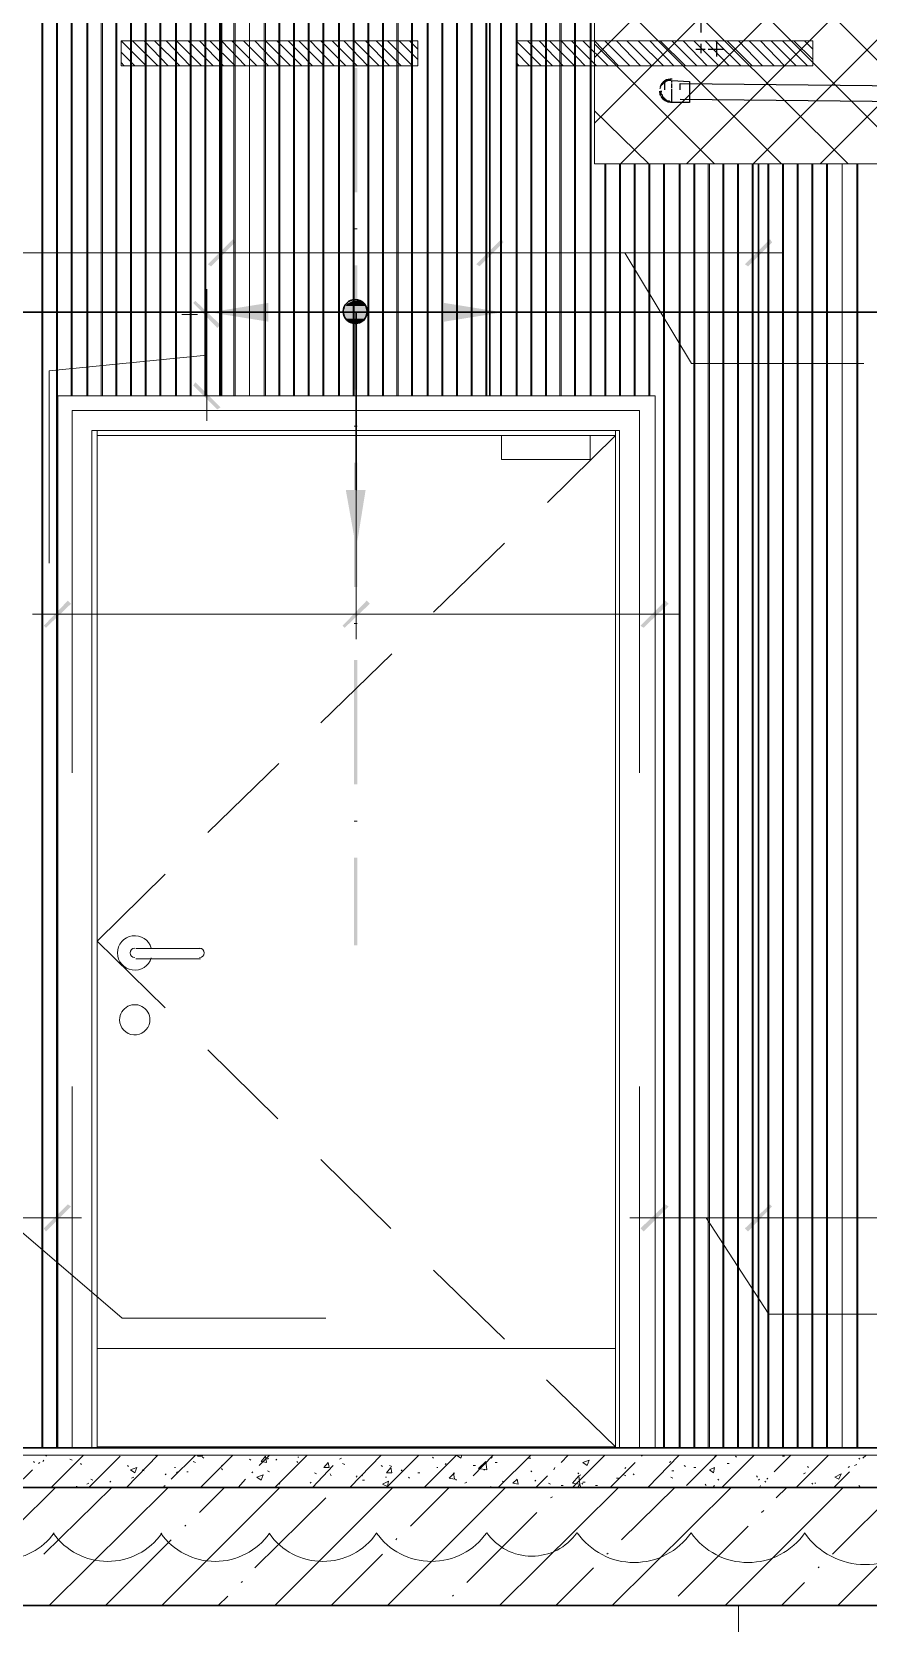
# Model space of a CAD drawing. Header units: millimetres. Extents: x -356862 to 418287, y 0 to 839748.
# Drawn here: x 403759 to 405492, y 759922 to 763220 of the extents above; entities that cross this region are included whole.
import ezdxf

# ---------------------------------------------------------------- set-up
doc = ezdxf.new("R2010")
doc.units = ezdxf.units.MM
doc.layers.add('PDF _Геометрия', color=7, linetype='Continuous', true_color=0xbababa)
doc.layers.add('PDF _Сплошная заливка', color=7, linetype='Continuous', true_color=0xf50000)

msp = doc.modelspace()

# ---------------------------------------------------------------- linework, layer by layer
at = {"layer": 'PDF _Геометрия', "color": 7, "lineweight": 30}
for points in [[(398000.9464, 764255.548), (407370.8433, 764255.548), (407370.8433, 760202.7645), (402614.4515, 760202.7645), (402614.4515, 759958.1254)], [(403125.3794, 759958.1254), (407370.8433, 759958.1254), (407370.8433, 758968.7439)]]:
    msp.add_lwpolyline(points, dxfattribs=at)
at = {"layer": 'PDF _Геометрия', "color": 254, "lineweight": 5, "true_color": 0xdcdcdc}
for points in [[(403779.1938, 760285.0326), (403779.1938, 764255.548)], [(403809.5031, 760285.0326), (403809.5031, 764255.548)], [(403811.668, 760285.0326), (403811.668, 764255.548), (403811.668, 762465.1357)], [(403839.8123, 762465.1357), (403839.8123, 764255.548)], [(403874.4515, 762465.1357), (403874.4515, 764255.548)], [(403904.7608, 762465.1357), (403904.7608, 764255.548)], [(403935.0701, 762465.1357), (403935.0701, 764255.548)], [(403963.2144, 762465.1357), (403963.2144, 764255.548)], [(403993.5237, 762465.1357), (403993.5237, 764255.548)], [(404023.833, 762465.1357), (404023.833, 764255.548)], [(404058.4721, 762465.1357), (404058.4721, 764255.548)], [(404088.7814, 762465.1357), (404088.7814, 764255.548)], [(404119.0907, 762465.1357), (404119.0907, 764255.548)], [(404147.235, 762465.1357), (404147.235, 764255.548)], [(404177.5443, 762465.1357), (404177.5443, 764255.548)], [(404210.0185, 762465.1357), (404210.0185, 764255.548)], [(404242.4928, 762465.1357), (404242.4928, 764255.548)], [(404272.802, 762465.1357), (404272.802, 764255.548)], [(404300.9464, 762465.1357), (404300.9464, 764255.548)], [(404331.2556, 762465.1357), (404331.2556, 764255.548)], [(404361.5649, 762465.1357), (404361.5649, 764255.548)], [(404396.2041, 762465.1357), (404396.2041, 764255.548)], [(404426.5134, 762465.1357), (404426.5134, 764255.548)], [(404456.8227, 762465.1357), (404456.8227, 764255.548)], [(404484.967, 762465.1357), (404484.967, 764255.548)], [(404515.2763, 762465.1357), (404515.2763, 764255.548)], [(404545.5855, 762465.1357), (404545.5855, 764255.548)], [(404580.2247, 762465.1357), (404580.2247, 764255.548)], [(404610.534, 762465.1357), (404610.534, 764255.548)], [(404640.8433, 762465.1357), (404640.8433, 764255.548)], [(404668.9876, 762465.1357), (404668.9876, 764255.548)], [(404699.2969, 762465.1357), (404699.2969, 764255.548)], [(404729.6062, 762465.1357), (404729.6062, 764255.548)], [(404764.2453, 762465.1357), (404764.2453, 764255.548)], [(404794.5546, 762465.1357), (404794.5546, 764255.548)], [(404822.6989, 762465.1357), (404822.6989, 764255.548)], [(404853.0082, 762465.1357), (404853.0082, 764255.548)], [(404883.3175, 762465.1357), (404883.3175, 764255.548)], [(404917.9567, 762465.1357), (404917.9567, 764255.548)], [(404948.266, 762465.1357), (404948.266, 762945.7542)], [(404978.5752, 762465.1357), (404978.5752, 762945.7542)], [(405006.7196, 762465.1357), (405006.7196, 762945.7542)], [(405037.0288, 762465.1357), (405037.0288, 762945.7542)], [(405067.3381, 760285.0326), (405067.3381, 762945.7542)], [(405101.9773, 760285.0326), (405101.9773, 762945.7542)], [(405132.2866, 760285.0326), (405132.2866, 762945.7542)], [(405162.5959, 760285.0326), (405162.5959, 762945.7542)], [(405190.7402, 760285.0326), (405190.7402, 762945.7542)], [(405221.0495, 760285.0326), (405221.0495, 762945.7542)], [(405251.3587, 760285.0326), (405251.3587, 762945.7542)], [(405285.9979, 760285.0326), (405285.9979, 762945.7542)], [(405316.3072, 760285.0326), (405316.3072, 762945.7542)], [(405346.6165, 760285.0326), (405346.6165, 762945.7542)], [(405374.7608, 760285.0326), (405374.7608, 762945.7542)], [(405405.0701, 760285.0326), (405405.0701, 762945.7542)], [(405437.5443, 760285.0326), (405437.5443, 762945.7542)], [(405470.0185, 760285.0326), (405470.0185, 762945.7542)]]:
    msp.add_lwpolyline(points, dxfattribs=at)
for points in [[(403781.3587, 764255.548), (403781.3587, 760285.0326)], [(403841.9773, 764255.548), (403841.9773, 762465.1357)], [(403872.2866, 764255.548), (403872.2866, 762465.1357)], [(403902.5959, 764255.548), (403902.5959, 762465.1357)], [(403932.9051, 764255.548), (403932.9051, 762465.1357)], [(403965.3794, 764255.548), (403965.3794, 762465.1357)], [(403995.6886, 764255.548), (403995.6886, 762465.1357)], [(404025.9979, 764255.548), (404025.9979, 762465.1357)], [(404056.3072, 764255.548), (404056.3072, 762465.1357)], [(404086.6165, 764255.548), (404086.6165, 762465.1357)], [(404116.9257, 764255.548), (404116.9257, 762465.1357)], [(404149.4, 764255.548), (404149.4, 762465.1357)], [(404179.7093, 764255.548), (404179.7093, 762465.1357)], [(404210.0185, 764255.548), (404210.0185, 762465.1357)], [(404240.3278, 764255.548), (404240.3278, 762465.1357)], [(404270.6371, 764255.548), (404270.6371, 762465.1357)], [(404303.1113, 764255.548), (404303.1113, 762465.1357)], [(404333.4206, 764255.548), (404333.4206, 762465.1357)], [(404363.7299, 764255.548), (404363.7299, 762465.1357)], [(404394.0391, 764255.548), (404394.0391, 762465.1357)], [(404424.3484, 764255.548), (404424.3484, 762465.1357)], [(404454.6577, 764255.548), (404454.6577, 762465.1357)], [(404487.1319, 764255.548), (404487.1319, 762465.1357)], [(404517.4412, 764255.548), (404517.4412, 762465.1357)], [(404547.7505, 764255.548), (404547.7505, 762465.1357)], [(404578.0598, 764255.548), (404578.0598, 762465.1357)], [(404608.369, 764255.548), (404608.369, 762465.1357)], [(404638.6783, 764255.548), (404638.6783, 762465.1357)], [(404671.1526, 764255.548), (404671.1526, 762465.1357)], [(404701.4618, 764255.548), (404701.4618, 762465.1357)], [(404731.7711, 764255.548), (404731.7711, 762465.1357)], [(404762.0804, 764255.548), (404762.0804, 762465.1357)], [(404792.3897, 764255.548), (404792.3897, 762465.1357)], [(404824.8639, 764255.548), (404824.8639, 762465.1357)], [(404855.1732, 764255.548), (404855.1732, 762465.1357)], [(404885.4824, 764255.548), (404885.4824, 762465.1357)], [(404915.7917, 764255.548), (404915.7917, 762465.1357)], [(404946.101, 762945.7542), (404946.101, 762465.1357)], [(404976.4103, 762945.7542), (404976.4103, 762465.1357)], [(405008.8845, 762945.7542), (405008.8845, 762465.1357)], [(405039.1938, 762945.7542), (405039.1938, 762465.1357)], [(405069.5031, 762945.7542), (405069.5031, 760285.0326)], [(405099.8123, 762945.7542), (405099.8123, 760285.0326)], [(405130.1216, 762945.7542), (405130.1216, 760285.0326)], [(405160.4309, 762945.7542), (405160.4309, 760285.0326)], [(405192.9051, 762945.7542), (405192.9051, 760285.0326)], [(405223.2144, 762945.7542), (405223.2144, 760285.0326)], [(405253.5237, 762945.7542), (405253.5237, 760285.0326)], [(405283.833, 762945.7542), (405283.833, 760285.0326)], [(405314.1422, 762945.7542), (405314.1422, 760285.0326)], [(405344.4515, 762945.7542), (405344.4515, 760285.0326)], [(405376.9257, 762945.7542), (405376.9257, 760285.0326)], [(405407.235, 762945.7542), (405407.235, 760285.0326)], [(405437.5443, 762945.7542), (405437.5443, 760285.0326)], [(405467.8536, 762945.7542), (405467.8536, 760285.0326)]]:
    msp.add_lwpolyline(points, close=True, dxfattribs=at)
at = {"layer": 'PDF _Геометрия', "color": 150, "lineweight": 30, "true_color": 0x0080ff}
for points in [[(404151.5649, 762465.1357), (404151.5649, 764255.548)], [(404707.9567, 762465.1357), (404707.9567, 764255.548)], [(405264.3484, 760285.0326), (405264.3484, 762945.7542)], [(402543.0082, 762638.3315), (406758.1629, 762638.3315)], [(403811.668, 760285.0326), (403811.668, 762465.1357)]]:
    msp.add_lwpolyline(points, dxfattribs=at)
at = {"layer": 'PDF _Геометрия', "color": 20, "lineweight": 5, "true_color": 0xe65319}
for points in [[(404924.4515, 763166.579), (406011.2556, 764255.548)], [(404924.4515, 763030.1872), (406149.8123, 764255.548)], [(404978.5752, 762945.7542), (406288.369, 764255.548)], [(405114.967, 762945.7542), (406424.7608, 764255.548)], [(405253.5237, 762945.7542), (406563.3175, 764255.548)], [(405392.0804, 762945.7542), (406699.7093, 764255.548)], [(405725.4824, 762945.7542), (404924.4515, 763746.7852)], [(405586.9257, 762945.7542), (404924.4515, 763608.2285)], [(405450.534, 762945.7542), (404924.4515, 763469.6718)], [(405311.9773, 762945.7542), (404924.4515, 763333.28)], [(405173.4206, 762945.7542), (404924.4515, 763194.7233)], [(405037.0288, 762945.7542), (404924.4515, 763056.1666)]]:
    msp.add_lwpolyline(points, dxfattribs=at)
at = {"layer": 'PDF _Геометрия', "color": 7, "lineweight": 20}
msp.add_lwpolyline([(406758.1629, 764255.548), (404924.4515, 764255.548), (404924.4515, 762945.7542), (406758.1629, 762945.7542)], close=True, dxfattribs=at)
at = {"layer": 'PDF _Геометрия', "color": 252, "lineweight": 25, "true_color": 0x989898}
for points in [[(405145.2763, 763218.5377), (405145.2763, 763238.0223)], [(405145.2763, 763175.2388), (405145.2763, 763194.7233)], [(405177.7505, 763168.7439), (405177.7505, 763201.2181)], [(405134.4515, 763183.8986), (405153.9361, 763183.8986)], [(405160.4309, 763183.8986), (405192.9051, 763183.8986)], [(405084.6577, 763114.6202), (405084.6577, 763118.9501), (405121.4618, 763116.7852), (405121.4618, 763095.1357), (405121.4618, 763073.4862), (405084.6577, 763073.4862), (405082.4928, 763073.4862), (405080.3278, 763075.6511), (405078.1629, 763075.6511), (405075.9979, 763075.6511), (405073.833, 763077.8161), (405071.668, 763077.8161), (405071.668, 763079.981), (405069.5031, 763079.981), (405069.5031, 763082.146), (405067.3381, 763082.146), (405067.3381, 763084.3109), (405065.1732, 763084.3109), (405065.1732, 763086.4759), (405065.1732, 763088.6408), (405063.0082, 763090.8058), (405063.0082, 763092.9707), (405063.0082, 763095.1357), (405063.0082, 763097.3006), (405063.0082, 763095.1357)], [(405069.5031, 763114.6202), (405069.5031, 763099.4656)], [(405084.6577, 763103.7955), (405084.6577, 763112.4553)], [(405084.6577, 763073.4862), (405084.6577, 763077.8161), (405084.6577, 763088.6408), (405084.6577, 763095.1357), (405084.6577, 763101.6305)], [(405101.9773, 763099.4656), (405101.9773, 763112.4553), (406758.1629, 763095.1357)], [(405101.9773, 763079.981), (406758.1629, 763062.6614)]]:
    msp.add_lwpolyline(points, dxfattribs=at)
at = {"layer": 'PDF _Геометрия', "color": 92, "lineweight": 20, "true_color": 0x00dd00}
for points in [[(403943.7299, 763149.2594), (404558.5752, 763149.2594), (404558.5752, 763201.2181), (403943.7299, 763201.2181)], [(404762.0804, 763149.2594), (405376.9257, 763149.2594), (405376.9257, 763201.2181), (404762.0804, 763201.2181)]]:
    msp.add_lwpolyline(points, close=True, dxfattribs=at)
at = {"layer": 'PDF _Геометрия', "color": 92, "lineweight": 5, "true_color": 0x00dd00}
for points in [[(403995.6886, 763149.2594), (403943.7299, 763201.2181)], [(404019.5031, 763149.2594), (403967.5443, 763201.2181)], [(404041.1526, 763149.2594), (403991.3587, 763201.2181)], [(404064.967, 763149.2594), (404013.0082, 763201.2181)], [(404086.6165, 763149.2594), (404036.8227, 763201.2181)], [(404110.4309, 763149.2594), (404058.4721, 763201.2181)], [(404134.2453, 763149.2594), (404082.2866, 763201.2181)], [(404155.8948, 763149.2594), (404106.101, 763201.2181)], [(404179.7093, 763149.2594), (404127.7505, 763201.2181)], [(404201.3587, 763149.2594), (404151.5649, 763201.2181)], [(404225.1732, 763149.2594), (404173.2144, 763201.2181)], [(404248.9876, 763149.2594), (404197.0288, 763201.2181)], [(404270.6371, 763149.2594), (404220.8433, 763201.2181)], [(404294.4515, 763149.2594), (404242.4928, 763201.2181)], [(404318.266, 763149.2594), (404266.3072, 763201.2181)], [(404339.9154, 763149.2594), (404290.1216, 763201.2181)], [(404363.7299, 763149.2594), (404311.7711, 763201.2181)], [(404385.3794, 763149.2594), (404335.5855, 763201.2181)], [(404409.1938, 763149.2594), (404357.235, 763201.2181)], [(404433.0082, 763149.2594), (404381.0495, 763201.2181)], [(404454.6577, 763149.2594), (404404.8639, 763201.2181)], [(404478.4721, 763149.2594), (404426.5134, 763201.2181)], [(404500.1216, 763149.2594), (404450.3278, 763201.2181)], [(404523.9361, 763149.2594), (404471.9773, 763201.2181)], [(404547.7505, 763149.2594), (404495.7917, 763201.2181)], [(404558.5752, 763162.2491), (404519.6062, 763201.2181)], [(404558.5752, 763183.8986), (404541.2556, 763201.2181)], [(404814.0391, 763149.2594), (404762.0804, 763201.2181)], [(404837.8536, 763149.2594), (404785.8948, 763201.2181)], [(404859.5031, 763149.2594), (404809.7093, 763201.2181)], [(404883.3175, 763149.2594), (404831.3587, 763201.2181)], [(404904.967, 763149.2594), (404855.1732, 763201.2181)], [(404928.7814, 763149.2594), (404876.8227, 763201.2181)], [(404952.5959, 763149.2594), (404900.6371, 763201.2181)], [(404974.2453, 763149.2594), (404924.4515, 763201.2181)], [(404998.0598, 763149.2594), (404946.101, 763201.2181)], [(405019.7093, 763149.2594), (404969.9154, 763201.2181)], [(405043.5237, 763149.2594), (404991.5649, 763201.2181)], [(405067.3381, 763149.2594), (405015.3794, 763201.2181)], [(405088.9876, 763149.2594), (405039.1938, 763201.2181)], [(405112.802, 763149.2594), (405060.8433, 763201.2181)], [(405136.6165, 763149.2594), (405084.6577, 763201.2181)], [(405158.266, 763149.2594), (405108.4721, 763201.2181)], [(405182.0804, 763149.2594), (405130.1216, 763201.2181)], [(405203.7299, 763149.2594), (405153.9361, 763201.2181)], [(405227.5443, 763149.2594), (405175.5855, 763201.2181)], [(405251.3587, 763149.2594), (405199.4, 763201.2181)], [(405273.0082, 763149.2594), (405223.2144, 763201.2181)], [(405296.8227, 763149.2594), (405244.8639, 763201.2181)], [(405318.4721, 763149.2594), (405268.6783, 763201.2181)], [(405342.2866, 763149.2594), (405290.3278, 763201.2181)], [(405366.101, 763149.2594), (405314.1422, 763201.2181)], [(405376.9257, 763162.2491), (405337.9567, 763201.2181)], [(405376.9257, 763183.8986), (405359.6062, 763201.2181)], [(403971.8742, 763149.2594), (403943.7299, 763177.4037)], [(403950.2247, 763149.2594), (403943.7299, 763155.7542)], [(404790.2247, 763149.2594), (404762.0804, 763177.4037)], [(404768.5752, 763149.2594), (404762.0804, 763155.7542)]]:
    msp.add_lwpolyline(points, dxfattribs=at)
at = {"layer": 'PDF _Геометрия', "color": 252, "lineweight": 25, "true_color": 0x989898}
for points in [[(405082.8163, 763119.4709, 0.267931786), (405063.0182, 763108.3031, -0.267931786)], [(405059.8588, 763096.9668, 0.105925009), (405061.7613, 763087.6339, -0.105925009)], [(405061.0346, 763103.9596, 0.022050994), (405060.4824, 763102.0328, -0.022050994)], [(405062.7905, 763085.5716, 0.267957245), (405082.363, 763074.0093, -0.267957245)]]:
    msp.add_lwpolyline(points, format="xyb", close=True, dxfattribs=at)
at = {"layer": 'PDF _Геометрия', "color": 7, "lineweight": 18}
for points in [[(405264.3484, 762893.7955), (405264.3484, 762709.7748)], [(403543.2144, 762761.7336), (404203.5237, 762761.7336)], [(404101.7711, 762761.7336), (404759.9154, 762761.7336)], [(404658.1629, 762761.7336), (405316.3072, 762761.7336)], [(404987.235, 762761.7336), (405125.7917, 762532.2491), (405483.0082, 762532.2491)], [(404121.2556, 762413.1769), (404121.2556, 762685.9604)], [(404101.7711, 762634.0017), (404069.2969, 762634.0017)], [(404121.2556, 762549.5687), (403794.3484, 762517.0944), (403794.3484, 762118.7439)], [(404101.7711, 762465.1357), (404069.2969, 762465.1357)], [(405050.0185, 762330.9089), (405050.0185, 761960.7027)], [(403811.668, 762157.713), (403811.668, 761960.7027)], [(403759.7093, 762012.6614), (404480.6371, 762012.6614)], [(404378.8845, 762012.6614), (405099.8123, 762012.6614)], [(403811.668, 760847.9192), (403811.668, 760709.3625)], [(405050.0185, 760847.9192), (405050.0185, 760709.3625)], [(403861.4618, 760761.3212), (403543.2144, 760761.3212)], [(403703.4206, 760761.3212), (403945.8948, 760553.4862), (404368.0598, 760553.4862)], [(404998.0598, 760761.3212), (405316.3072, 760761.3212)], [(405156.101, 760761.3212), (405285.9979, 760562.146), (405708.1629, 760562.146)], [(405214.5546, 760761.3212), (405872.6989, 760761.3212)], [(403893.9361, 760285.0326), (406987.6474, 760285.0326)]]:
    msp.add_lwpolyline(points, dxfattribs=at)
for points in [[(404151.5649, 762709.7748), (404151.5649, 762850.4965)], [(404707.9567, 762709.7748), (404707.9567, 762850.4965)], [(404430.8433, 761960.7027), (404430.8433, 762330.9089)], [(405264.3484, 760709.3625), (405264.3484, 760847.9192)]]:
    msp.add_lwpolyline(points, close=True, dxfattribs=at)
at = {"layer": 'PDF _Геометрия', "color": 1, "lineweight": 0}
for points in [[(404426.5134, 762811.5274), (404433.0082, 762811.5274)], [(404426.5134, 762402.3522), (404433.0082, 762402.3522)], [(404426.5134, 761993.1769), (404433.0082, 761993.1769)], [(404426.5134, 761584.0017), (404433.0082, 761584.0017)]]:
    msp.add_lwpolyline(points, dxfattribs=at)
at = {"layer": 'PDF _Геометрия', "color": 1, "lineweight": 30, "true_color": 0xfa0000}
msp.add_lwpolyline([(404248.9876, 762638.3315), (404430.8433, 762638.3315), (404430.8433, 762270.2903), (404430.8433, 762638.3315), (404612.6989, 762638.3315)], dxfattribs=at)
at = {"layer": 'PDF _Геометрия', "color": 7, "lineweight": 9}
for points in [[(405050.0185, 760285.0326), (405050.0185, 762465.1357), (403811.668, 762465.1357), (403811.668, 760285.0326)], [(403883.1113, 760285.0326), (403883.1113, 762393.6924), (404976.4103, 762393.6924), (404976.4103, 760285.0326)], [(403893.9361, 762393.6924), (403893.9361, 762382.8676), (404731.7711, 762382.8676), (403893.9361, 762382.8676), (403893.9361, 760490.7027)], [(404967.7505, 762382.8676), (404827.0288, 762244.3109)], [(404738.266, 762159.8779), (404591.0495, 762016.9913)], [(404504.4515, 761930.3934), (404357.235, 761787.5068)], [(404270.6371, 761703.0738), (404123.4206, 761560.1872)], [(404034.6577, 761473.5893), (403893.9361, 761335.0326), (404034.6577, 761196.4759)], [(404108.266, 761319.8779), (403974.0391, 761319.8779), (404008.6783, 761319.8779)], [(404008.6783, 761298.2285), (403974.0391, 761298.2285), (404108.266, 761298.2285)], [(404123.4206, 761109.8779), (404268.4721, 760966.9913)], [(404357.235, 760882.5584), (404502.2866, 760739.6718)], [(404591.0495, 760653.0738), (404738.266, 760510.1872)], [(404824.8639, 760425.7542), (404967.7505, 760287.1975)], [(407370.8433, 760269.8779), (402460.7402, 760269.8779)], [(403761.8742, 760256.8882), (403764.0391, 760254.7233)], [(403772.6989, 760252.5584), (403774.8639, 760254.7233)], [(403781.3587, 760256.8882), (403783.5237, 760259.0532)], [(403787.8536, 760267.713), (403790.0185, 760269.8779)], [(403798.6783, 760202.7645), (403865.7917, 760269.8779)], [(403837.6474, 760261.2181), (403841.9773, 760259.0532)], [(403859.2969, 760252.5584), (403861.4618, 760250.3934)], [(403876.6165, 760202.7645), (403941.5649, 760267.713)], [(403954.5546, 760202.7645), (404019.5031, 760269.8779)], [(404015.1732, 760269.8779), (404017.3381, 760267.713)], [(404047.6474, 760220.0841), (404097.4412, 760269.8779)], [(404093.1113, 760256.8882), (404097.4412, 760254.7233)], [(404112.5959, 760269.8779), (404112.5959, 760267.713), (404101.7711, 760267.713), (404103.9361, 760269.8779)], [(404108.266, 760202.7645), (404175.3794, 760269.8779)], [(404112.5959, 760265.548), (404114.7608, 760263.3831)], [(404151.5649, 760248.2285), (404155.8948, 760250.3934)], [(404210.0185, 760261.2181), (404212.1835, 760259.0532)], [(404229.5031, 760248.2285), (404251.1526, 760269.8779)], [(404246.8227, 760261.2181), (404248.9876, 760263.3831)], [(404261.9773, 760202.7645), (404329.0907, 760269.8779)], [(404264.1422, 760259.0532), (404266.3072, 760261.2181)], [(404307.4412, 760256.8882), (404309.6062, 760254.7233)], [(404309.6062, 760265.548), (404311.7711, 760265.548)], [(404396.2041, 760261.2181), (404400.534, 760263.3831)], [(404402.6989, 760252.5584), (404407.0288, 760250.3934)], [(404417.8536, 760202.7645), (404482.802, 760269.8779)], [(404493.6268, 760202.7645), (404560.7402, 760269.8779)], [(404504.4515, 760269.8779), (404506.6165, 760269.8779)], [(404506.6165, 760269.8779), (404506.6165, 760269.8779)], [(404571.5649, 760202.7645), (404638.6783, 760269.8779), (404643.0082, 760269.8779)], [(404588.8845, 760265.548), (404591.0495, 760263.3831)], [(404614.8639, 760250.3934), (404617.0288, 760252.5584)], [(404638.6783, 760269.8779), (404647.3381, 760263.3831), (404649.5031, 760269.8779)], [(404673.3175, 760226.579), (404714.4515, 760269.8779)], [(404710.1216, 760263.3831), (404712.2866, 760265.548)], [(404718.7814, 760254.7233), (404723.1113, 760254.7233)], [(404725.2763, 760202.7645), (404792.3897, 760269.8779)], [(404788.0598, 760263.3831), (404792.3897, 760263.3831)], [(404855.1732, 760254.7233), (404870.3278, 760269.8779)], [(404878.9876, 760202.7645), (404946.101, 760269.8779)], [(404956.9257, 760202.7645), (405008.8845, 760254.7233)], [(405021.8742, 760267.713), (405024.0391, 760269.8779)], [(405034.8639, 760202.7645), (405099.8123, 760269.8779)], [(405080.3278, 760254.7233), (405082.4928, 760256.8882)], [(405114.967, 760207.0944), (405177.7505, 760269.8779)], [(405173.4206, 760265.548), (405175.5855, 760267.713)], [(405188.5752, 760202.7645), (405255.6886, 760269.8779)], [(405199.4, 760252.5584), (405203.7299, 760252.5584)], [(405216.7196, 760267.713), (405218.8845, 760265.548)], [(405296.8227, 760235.2388), (405331.4618, 760269.8779)], [(405314.1422, 760267.713), (405318.4721, 760267.713)], [(405342.2866, 760202.7645), (405409.4, 760269.8779)], [(405463.5237, 760248.2285), (405467.8536, 760250.3934)], [(405472.1835, 760263.3831), (405474.3484, 760261.2181)], [(405480.8433, 760263.3831), (405487.3381, 760269.8779)], [(403722.9051, 760202.7645), (403759.7093, 760239.5687)], [(403880.9464, 760220.0841), (403885.2763, 760217.9192)], [(403956.7196, 760248.2285), (403958.8845, 760246.0635)], [(403965.3794, 760222.2491), (403969.7093, 760224.414)], [(403987.0288, 760239.5687), (403991.3587, 760237.4037)], [(404034.6577, 760228.7439), (404036.8227, 760230.9089)], [(404054.1422, 760243.8986), (404056.3072, 760243.8986)], [(404058.4721, 760233.0738), (404060.6371, 760235.2388)], [(404080.1216, 760235.2388), (404082.2866, 760235.2388)], [(404149.4, 760243.8986), (404151.5649, 760246.0635)], [(404151.5649, 760241.7336), (404153.7299, 760239.5687)], [(404186.2041, 760202.7645), (404201.3587, 760220.0841)], [(404214.3484, 760233.0738), (404216.5134, 760235.2388)], [(404246.8227, 760237.4037), (404251.1526, 760235.2388)], [(404339.9154, 760202.7645), (404383.2144, 760248.2285)], [(404344.2453, 760233.0738), (404348.5752, 760230.9089)], [(404376.7196, 760230.9089), (404378.8845, 760226.579)], [(404430.8433, 760224.414), (404433.0082, 760226.579)], [(404441.668, 760228.7439), (404443.833, 760226.579)], [(404443.833, 760217.9192), (404448.1629, 760217.9192)], [(404482.802, 760248.2285), (404484.967, 760246.0635)], [(404491.4618, 760224.414), (404493.6268, 760224.414)], [(404500.1216, 760248.2285), (404504.4515, 760246.0635)], [(404523.9361, 760237.4037), (404526.101, 760239.5687)], [(404539.0907, 760224.414), (404541.2556, 760222.2491)], [(404558.5752, 760233.0738), (404562.9051, 760233.0738)], [(404597.5443, 760243.8986), (404599.7093, 760243.8986)], [(404632.1835, 760233.0738), (404634.3484, 760220.0841), (404623.5237, 760222.2491), (404634.3484, 760233.0738)], [(404636.5134, 760220.0841), (404638.6783, 760217.9192)], [(404673.3175, 760248.2285), (404677.6474, 760248.2285)], [(404694.967, 760239.5687), (404697.1319, 760239.5687)], [(404792.3897, 760237.4037), (404794.5546, 760235.2388)], [(404801.0495, 760215.7542), (404803.2144, 760217.9192)], [(404803.2144, 760202.7645), (404827.0288, 760226.579)], [(404840.0185, 760239.5687), (404842.1835, 760243.8986)], [(404889.8123, 760233.0738), (404891.9773, 760230.9089)], [(404891.9773, 760226.579), (404896.3072, 760228.7439)], [(404969.9154, 760222.2491), (404974.2453, 760222.2491)], [(404985.0701, 760228.7439), (404989.4, 760226.579)], [(404987.235, 760241.7336), (404989.4, 760243.8986)], [(405004.5546, 760230.9089), (405006.7196, 760228.7439)], [(405082.4928, 760224.414), (405086.8227, 760222.2491)], [(405084.6577, 760237.4037), (405088.9876, 760237.4037)], [(405110.6371, 760248.2285), (405112.802, 760246.0635)], [(405130.1216, 760243.8986), (405134.4515, 760243.8986)], [(405179.9154, 760220.0841), (405182.0804, 760217.9192)], [(405260.0185, 760226.579), (405262.1835, 760224.414)], [(405264.3484, 760217.9192), (405266.5134, 760220.0841)], [(405281.668, 760220.0841), (405283.833, 760222.2491)], [(405357.4412, 760230.9089), (405361.7711, 760233.0738)], [(405366.101, 760246.0635), (405368.266, 760243.8986)], [(405420.2247, 760202.7645), (405452.6989, 760235.2388)], [(405450.534, 760243.8986), (405452.6989, 760246.0635)], [(403560.534, 759958.1254), (403807.3381, 760202.7645)], [(403783.5237, 760064.2078), (403924.2453, 760202.7645)], [(403794.3484, 759958.1254), (404041.1526, 760202.7645)], [(403850.6371, 760204.9295), (403852.802, 760204.9295)], [(403872.2866, 760209.2594), (403876.6165, 760211.4243)], [(403919.9154, 760213.5893), (403922.0804, 760215.7542)], [(404028.1629, 759958.1254), (404272.802, 760202.7645)], [(404032.4928, 760204.9295), (404034.6577, 760207.0944)], [(404106.101, 760150.8058), (404158.0598, 760202.7645)], [(404261.9773, 759958.1254), (404506.6165, 760202.7645)], [(404270.6371, 760211.4243), (404272.802, 760209.2594)], [(404335.5855, 760211.4243), (404337.7505, 760213.5893)], [(404495.7917, 759958.1254), (404740.4309, 760202.7645)], [(404543.4206, 760122.6614), (404623.5237, 760202.7645)], [(404655.9979, 760211.4243), (404660.3278, 760213.5893)], [(404707.9567, 760202.7645), (404710.1216, 760204.9295)], [(404727.4412, 759958.1254), (404974.2453, 760202.7645)], [(404733.9361, 760215.7542), (404736.101, 760213.5893)], [(404829.1938, 760211.4243), (404833.5237, 760209.2594)], [(404855.1732, 760207.0944), (404859.5031, 760207.0944)], [(404889.8123, 760202.7645), (404894.1422, 760209.2594), (404896.3072, 760202.7645)], [(404898.4721, 760211.4243), (404900.6371, 760209.2594)], [(404900.6371, 760213.5893), (404904.967, 760213.5893)], [(404926.6165, 760207.0944), (404930.9464, 760207.0944)], [(404961.2556, 759958.1254), (405208.0598, 760202.7645)], [(404980.7402, 760094.5171), (405091.1526, 760202.7645)], [(405024.0391, 760202.7645), (405024.0391, 760202.7645)], [(405153.9361, 760209.2594), (405156.101, 760207.0944)], [(405171.2556, 760204.9295), (405173.4206, 760207.0944)], [(405195.0701, 759958.1254), (405439.7093, 760202.7645)], [(405266.5134, 760202.7645), (405268.6783, 760207.0944)], [(405277.3381, 760215.7542), (405279.5031, 760213.5893)], [(405301.1526, 760181.1151), (405322.802, 760202.7645)], [(405374.7608, 760211.4243), (405376.9257, 760209.2594)], [(405381.2556, 760211.4243), (405383.4206, 760211.4243)], [(405418.0598, 760064.2078), (405556.6165, 760202.7645)], [(405428.8845, 759958.1254), (405673.5237, 760202.7645)], [(405472.1835, 760207.0944), (405474.3484, 760204.9295)], [(404220.8433, 760036.0635), (404368.0598, 760181.1151)], [(404660.3278, 760005.7542), (404805.3794, 760150.8058)], [(404833.5237, 760181.1151), (404837.8536, 760183.28)], [(405270.8433, 760150.8058), (405275.1732, 760155.1357)], [(404075.7917, 760122.6614), (404077.9567, 760124.8264)], [(405097.6474, 759977.6099), (405242.6989, 760122.6614)], [(403911.2556, 759958.1254), (404047.6474, 760094.5171)], [(404513.1113, 760094.5171), (404515.2763, 760096.6821)], [(404378.8845, 759958.1254), (404484.967, 760064.2078)], [(404950.4309, 760064.2078), (404952.5959, 760066.3728)], [(404844.3484, 759958.1254), (404922.2866, 760036.0635)], [(405387.7505, 760036.0635), (405389.9154, 760038.2285)], [(404192.6989, 760005.7542), (404194.8639, 760007.9192)], [(405311.9773, 759958.1254), (405359.6062, 760005.7542)], [(404145.0701, 759958.1254), (404164.5546, 759977.6099)], [(404630.0185, 759977.6099), (404632.1835, 759979.7748)], [(405223.2144, 759958.1254), (405223.2144, 758968.7439)]]:
    msp.add_lwpolyline(points, dxfattribs=at)
for points in [[(405017.5443, 762434.8264), (405017.5443, 761683.5893), (405017.5443, 762434.8264), (403841.9773, 762434.8264), (403841.9773, 761683.5893), (403841.9773, 762434.8264)], [(404967.7505, 760490.7027), (404967.7505, 762393.6924), (404967.7505, 762382.8676), (404915.7917, 762382.8676), (404967.7505, 762382.8676)], [(404731.7711, 762333.0738), (404915.7917, 762333.0738), (404915.7917, 762382.8676), (404731.7711, 762382.8676)], [(403841.9773, 761034.1047), (403841.9773, 760285.0326)], [(405017.5443, 761034.1047), (405017.5443, 760285.0326)], [(404967.7505, 760287.1975), (404967.7505, 760490.7027), (403893.9361, 760490.7027), (403893.9361, 760287.1975)], [(404242.4928, 760267.713), (404244.6577, 760254.7233), (404233.833, 760256.8882)], [(404372.3897, 760254.7233), (404374.5546, 760243.8986), (404363.7299, 760243.8986)], [(404701.4618, 760239.5687), (404684.1422, 760241.7336), (404699.2969, 760256.8882)], [(404913.6268, 760259.0532), (404909.2969, 760248.2285), (404900.6371, 760254.7233)], [(403976.2041, 760243.8986), (403971.8742, 760233.0738), (403963.2144, 760239.5687)], [(404238.1629, 760228.7439), (404233.833, 760217.9192), (404225.1732, 760224.414)], [(404502.2866, 760243.8986), (404504.4515, 760233.0738), (404493.6268, 760233.0738)], [(404764.2453, 760220.0841), (404766.4103, 760209.2594), (404755.5855, 760211.4243)], [(404894.1422, 760209.2594), (404878.9876, 760211.4243), (404891.9773, 760226.579)], [(405173.4206, 760243.8986), (405171.2556, 760233.0738), (405162.5959, 760239.5687)], [(405435.3794, 760230.9089), (405431.0495, 760220.0841), (405422.3897, 760224.414)], [(404497.9567, 760215.7542), (404495.7917, 760204.9295), (404484.967, 760209.2594)]]:
    msp.add_lwpolyline(points, close=True, dxfattribs=at)
msp.add_lwpolyline([(404006.1599, 761320.7904, 0.864698786), (403936.2054, 761310.585, 0.864698786), (404006.1598, 761300.3795)], format="xyb", dxfattribs=at)
for points in [[(403971.9271, 761320.3272, 0.99999961), (403971.9271, 761300.8427, -0.99999961)], [(403940.5353, 761172.0228, 0.931142335), (404003.0004, 761167.5625, 1.073949232)]]:
    msp.add_lwpolyline(points, format="xyb", close=True, dxfattribs=at)
at = {"layer": 'PDF _Геометрия', "color": 7, "lineweight": 30}
msp.add_lwpolyline([(402460.7402, 760202.7645), (407370.8433, 760202.7645), (407370.8433, 760285.0326), (402460.7402, 760285.0326)], close=True, dxfattribs=at)
at = {"layer": 'PDF _Геометрия', "color": 1, "lineweight": 20}
for points in [[(404472.4143, 760108.9979, 0.520539952), (404701.179, 760108.9979, 0.52053993), (404887.7424, 760108.7442)], [(404888.8852, 760108.6792, 0.520540086), (405124.7433, 760108.6792, 0.520540086), (405360.7337, 760108.6792)]]:
    msp.add_lwpolyline(points, format="xyb", dxfattribs=at)
at = {"layer": 'PDF _Геометрия', "color": 1, "lineweight": 30, "true_color": 0xfa0000}
msp.add_circle((404428.7488, 762639.9173), 24.8983, dxfattribs=at)
msp.add_circle((404428.7488, 762639.9173), 24.8983, dxfattribs=at)
at = {"layer": 'PDF _Геометрия', "color": 252, "lineweight": 25, "true_color": 0x989898}
msp.add_arc((405082.5897, 763098.9062), 22.732, 82.260146, 164.4268986, dxfattribs=at)
at = {"layer": 'PDF _Геометрия', "color": 7, "lineweight": 9}
msp.add_arc((404106.1605, 761310.585), 9.7423, 270, 89.9999776, dxfattribs=at)
at = {"layer": 'PDF _Геометрия', "color": 1, "lineweight": 20}
for centre, radius, start, end in [((403699.1325, 760182.6017), 128.8144, 215.002448, 324.997552), ((403915.6362, 760186.9316), 137.4742, 215.0024387, 324.9975613), ((404138.6347, 760186.9316), 137.4742, 215.0024387, 324.9975613), ((404361.6332, 760184.7666), 135.3093, 215.002449, 324.997551), ((405485.2877, 760195.5914), 152.6289, 215.0024495, 324.9975505)]:
    msp.add_arc(centre, radius, start, end, dxfattribs=at)
at = {"layer": 'PDF _Сплошная заливка', "color": 1, "transparency": 33554559}
for points in [[(404426.5134, 762887.3006), (404433.0082, 762887.3006), (404426.5134, 763144.9295)], [(404433.0082, 762887.3006), (404426.5134, 763144.9295), (404433.0082, 763144.9295)], [(404426.5134, 762478.1254), (404433.0082, 762478.1254), (404426.5134, 762735.7542)], [(404433.0082, 762478.1254), (404426.5134, 762735.7542), (404433.0082, 762735.7542)], [(404426.5134, 762068.9501), (404433.0082, 762068.9501), (404426.5134, 762326.579)], [(404433.0082, 762068.9501), (404426.5134, 762326.579), (404433.0082, 762326.579)], [(404426.5134, 761659.7748), (404433.0082, 761659.7748), (404426.5134, 761917.4037)], [(404433.0082, 761659.7748), (404426.5134, 761917.4037), (404433.0082, 761917.4037)], [(404426.5134, 761326.3728), (404433.0082, 761326.3728), (404426.5134, 761508.2285)], [(404433.0082, 761326.3728), (404426.5134, 761508.2285), (404433.0082, 761508.2285)]]:
    msp.add_solid(points, dxfattribs=at)
at = {"layer": 'PDF _Сплошная заливка', "color": 7, "transparency": 33554559}
for points in [[(404123.4206, 762737.9192), (404129.9154, 762733.5893), (404175.3794, 762789.8779)], [(404175.3794, 762789.8779), (404129.9154, 762733.5893), (404123.4206, 762737.9192)], [(404129.9154, 762733.5893), (404175.3794, 762789.8779), (404179.7093, 762783.3831)], [(404179.7093, 762783.3831), (404175.3794, 762789.8779), (404129.9154, 762733.5893)], [(404679.8123, 762737.9192), (404686.3072, 762733.5893), (404731.7711, 762789.8779)], [(404731.7711, 762789.8779), (404686.3072, 762733.5893), (404679.8123, 762737.9192)], [(404686.3072, 762733.5893), (404731.7711, 762789.8779), (404736.101, 762783.3831)], [(404736.101, 762783.3831), (404731.7711, 762789.8779), (404686.3072, 762733.5893)], [(405236.2041, 762737.9192), (405242.6989, 762733.5893), (405288.1629, 762789.8779)], [(405242.6989, 762733.5893), (405288.1629, 762789.8779), (405292.4928, 762783.3831)], [(404149.4, 762612.3522), (404093.1113, 762657.8161), (404097.4412, 762662.146)], [(404142.9051, 762605.8573), (404149.4, 762612.3522), (404093.1113, 762657.8161)], [(404097.4412, 762493.28), (404093.1113, 762486.7852), (404149.4, 762441.3212)], [(404093.1113, 762486.7852), (404149.4, 762441.3212), (404142.9051, 762436.9913)], [(403833.3175, 762040.8058), (403787.8536, 761984.5171), (403783.5237, 761988.847)], [(403839.8123, 762034.3109), (403833.3175, 762040.8058), (403787.8536, 761984.5171)], [(404402.6989, 761988.847), (404407.0288, 761984.5171), (404452.4928, 762040.8058)], [(404452.4928, 762040.8058), (404407.0288, 761984.5171), (404402.6989, 761988.847)], [(404407.0288, 761984.5171), (404452.4928, 762040.8058), (404458.9876, 762034.3109)], [(404458.9876, 762034.3109), (404452.4928, 762040.8058), (404407.0288, 761984.5171)], [(405019.7093, 761988.847), (405026.2041, 761984.5171), (405071.668, 762040.8058)], [(405026.2041, 761984.5171), (405071.668, 762040.8058), (405078.1629, 762034.3109)], [(403783.5237, 760739.6718), (403787.8536, 760733.1769), (403833.3175, 760789.4656)], [(403787.8536, 760733.1769), (403833.3175, 760789.4656), (403839.8123, 760785.1357)], [(405071.668, 760789.4656), (405026.2041, 760733.1769), (405019.7093, 760739.6718)], [(405078.1629, 760785.1357), (405071.668, 760789.4656), (405026.2041, 760733.1769)], [(405236.2041, 760739.6718), (405242.6989, 760733.1769), (405288.1629, 760789.4656)], [(405288.1629, 760789.4656), (405242.6989, 760733.1769), (405236.2041, 760739.6718)], [(405242.6989, 760733.1769), (405288.1629, 760789.4656), (405292.4928, 760785.1357)], [(405292.4928, 760785.1357), (405288.1629, 760789.4656), (405242.6989, 760733.1769)]]:
    msp.add_solid(points, dxfattribs=at)
at = {"layer": 'PDF _Сплошная заливка', "color": 1, "true_color": 0xfa0000, "transparency": 33554559}
for points in [[(404248.9876, 762657.8161), (404127.7505, 762638.3315), (404248.9876, 762618.847)], [(404415.6886, 762657.8161), (404443.833, 762657.8161), (404411.3587, 762655.6511)], [(404443.833, 762657.8161), (404411.3587, 762655.6511), (404448.1629, 762655.6511)], [(404415.6886, 762657.8161), (404448.1629, 762655.6511), (404411.3587, 762655.6511)], [(404420.0185, 762659.981), (404441.668, 762659.981), (404415.6886, 762657.8161)], [(404441.668, 762659.981), (404415.6886, 762657.8161), (404443.833, 762657.8161)], [(404420.0185, 762659.981), (404443.833, 762657.8161), (404415.6886, 762657.8161)], [(404443.833, 762657.8161), (404415.6886, 762657.8161), (404448.1629, 762655.6511)], [(404424.3484, 762662.146), (404437.3381, 762662.146), (404420.0185, 762659.981)], [(404437.3381, 762662.146), (404420.0185, 762659.981), (404441.668, 762659.981)], [(404424.3484, 762662.146), (404441.668, 762659.981), (404420.0185, 762659.981)], [(404441.668, 762659.981), (404420.0185, 762659.981), (404443.833, 762657.8161)], [(404428.6783, 762662.146), (404433.0082, 762662.146), (404424.3484, 762662.146)], [(404433.0082, 762662.146), (404424.3484, 762662.146), (404437.3381, 762662.146)], [(404428.6783, 762662.146), (404437.3381, 762662.146), (404424.3484, 762662.146)], [(404437.3381, 762662.146), (404424.3484, 762662.146), (404441.668, 762659.981)], [(404433.0082, 762662.146), (404428.6783, 762662.146), (404437.3381, 762662.146)], [(404612.6989, 762657.8161), (404733.9361, 762638.3315), (404612.6989, 762618.847)], [(404407.0288, 762642.6614), (404454.6577, 762642.6614), (404404.8639, 762638.3315)], [(404454.6577, 762642.6614), (404404.8639, 762638.3315), (404454.6577, 762638.3315)], [(404407.0288, 762642.6614), (404454.6577, 762638.3315), (404404.8639, 762638.3315)], [(404404.8639, 762638.3315), (404454.6577, 762638.3315), (404407.0288, 762634.0017)], [(404454.6577, 762638.3315), (404404.8639, 762638.3315), (404454.6577, 762634.0017)], [(404404.8639, 762638.3315), (404454.6577, 762634.0017), (404407.0288, 762634.0017)], [(404409.1938, 762651.3212), (404450.3278, 762651.3212), (404407.0288, 762646.9913)], [(404450.3278, 762651.3212), (404407.0288, 762646.9913), (404452.4928, 762646.9913)], [(404409.1938, 762651.3212), (404452.4928, 762646.9913), (404407.0288, 762646.9913)], [(404407.0288, 762646.9913), (404452.4928, 762646.9913), (404407.0288, 762642.6614)], [(404452.4928, 762646.9913), (404407.0288, 762642.6614), (404454.6577, 762642.6614)], [(404452.4928, 762646.9913), (404407.0288, 762646.9913), (404454.6577, 762642.6614)], [(404407.0288, 762646.9913), (404454.6577, 762642.6614), (404407.0288, 762642.6614)], [(404454.6577, 762642.6614), (404407.0288, 762642.6614), (404454.6577, 762638.3315)], [(404454.6577, 762638.3315), (404407.0288, 762634.0017), (404454.6577, 762634.0017)], [(404407.0288, 762634.0017), (404454.6577, 762634.0017), (404407.0288, 762629.6718)], [(404454.6577, 762634.0017), (404407.0288, 762629.6718), (404452.4928, 762629.6718)], [(404454.6577, 762634.0017), (404407.0288, 762634.0017), (404452.4928, 762629.6718)], [(404407.0288, 762634.0017), (404452.4928, 762629.6718), (404407.0288, 762629.6718)], [(404407.0288, 762629.6718), (404452.4928, 762629.6718), (404409.1938, 762625.3419)], [(404452.4928, 762629.6718), (404407.0288, 762629.6718), (404450.3278, 762625.3419)], [(404407.0288, 762629.6718), (404450.3278, 762625.3419), (404409.1938, 762625.3419)], [(404411.3587, 762655.6511), (404448.1629, 762655.6511), (404409.1938, 762651.3212)], [(404448.1629, 762655.6511), (404409.1938, 762651.3212), (404450.3278, 762651.3212)], [(404411.3587, 762655.6511), (404450.3278, 762651.3212), (404409.1938, 762651.3212)], [(404450.3278, 762651.3212), (404409.1938, 762651.3212), (404452.4928, 762646.9913)], [(404452.4928, 762629.6718), (404409.1938, 762625.3419), (404450.3278, 762625.3419)], [(404409.1938, 762625.3419), (404450.3278, 762625.3419), (404411.3587, 762621.012)], [(404450.3278, 762625.3419), (404409.1938, 762625.3419), (404448.1629, 762621.012)], [(404409.1938, 762625.3419), (404448.1629, 762621.012), (404411.3587, 762621.012)], [(404448.1629, 762655.6511), (404411.3587, 762655.6511), (404450.3278, 762651.3212)], [(404450.3278, 762625.3419), (404411.3587, 762621.012), (404448.1629, 762621.012)], [(404411.3587, 762621.012), (404448.1629, 762621.012), (404415.6886, 762618.847)], [(404448.1629, 762621.012), (404411.3587, 762621.012), (404443.833, 762618.847)], [(404411.3587, 762621.012), (404443.833, 762618.847), (404415.6886, 762618.847)], [(404448.1629, 762621.012), (404415.6886, 762618.847), (404443.833, 762618.847)], [(404415.6886, 762618.847), (404443.833, 762618.847), (404420.0185, 762616.6821)], [(404443.833, 762618.847), (404415.6886, 762618.847), (404441.668, 762616.6821)], [(404415.6886, 762618.847), (404441.668, 762616.6821), (404420.0185, 762616.6821)], [(404443.833, 762618.847), (404420.0185, 762616.6821), (404441.668, 762616.6821)], [(404420.0185, 762616.6821), (404441.668, 762616.6821), (404424.3484, 762614.5171)], [(404441.668, 762616.6821), (404420.0185, 762616.6821), (404437.3381, 762614.5171)], [(404420.0185, 762616.6821), (404437.3381, 762614.5171), (404424.3484, 762614.5171)], [(404441.668, 762616.6821), (404424.3484, 762614.5171), (404437.3381, 762614.5171)], [(404424.3484, 762614.5171), (404437.3381, 762614.5171), (404428.6783, 762614.5171)], [(404437.3381, 762614.5171), (404424.3484, 762614.5171), (404433.0082, 762614.5171)], [(404424.3484, 762614.5171), (404433.0082, 762614.5171), (404428.6783, 762614.5171)], [(404437.3381, 762614.5171), (404428.6783, 762614.5171), (404433.0082, 762614.5171)], [(404409.1938, 762270.2903), (404430.8433, 762149.0532), (404450.3278, 762270.2903)], [(404450.3278, 762270.2903), (404430.8433, 762149.0532), (404409.1938, 762270.2903)]]:
    msp.add_solid(points, dxfattribs=at)

doc.saveas('drawing.dxf')
